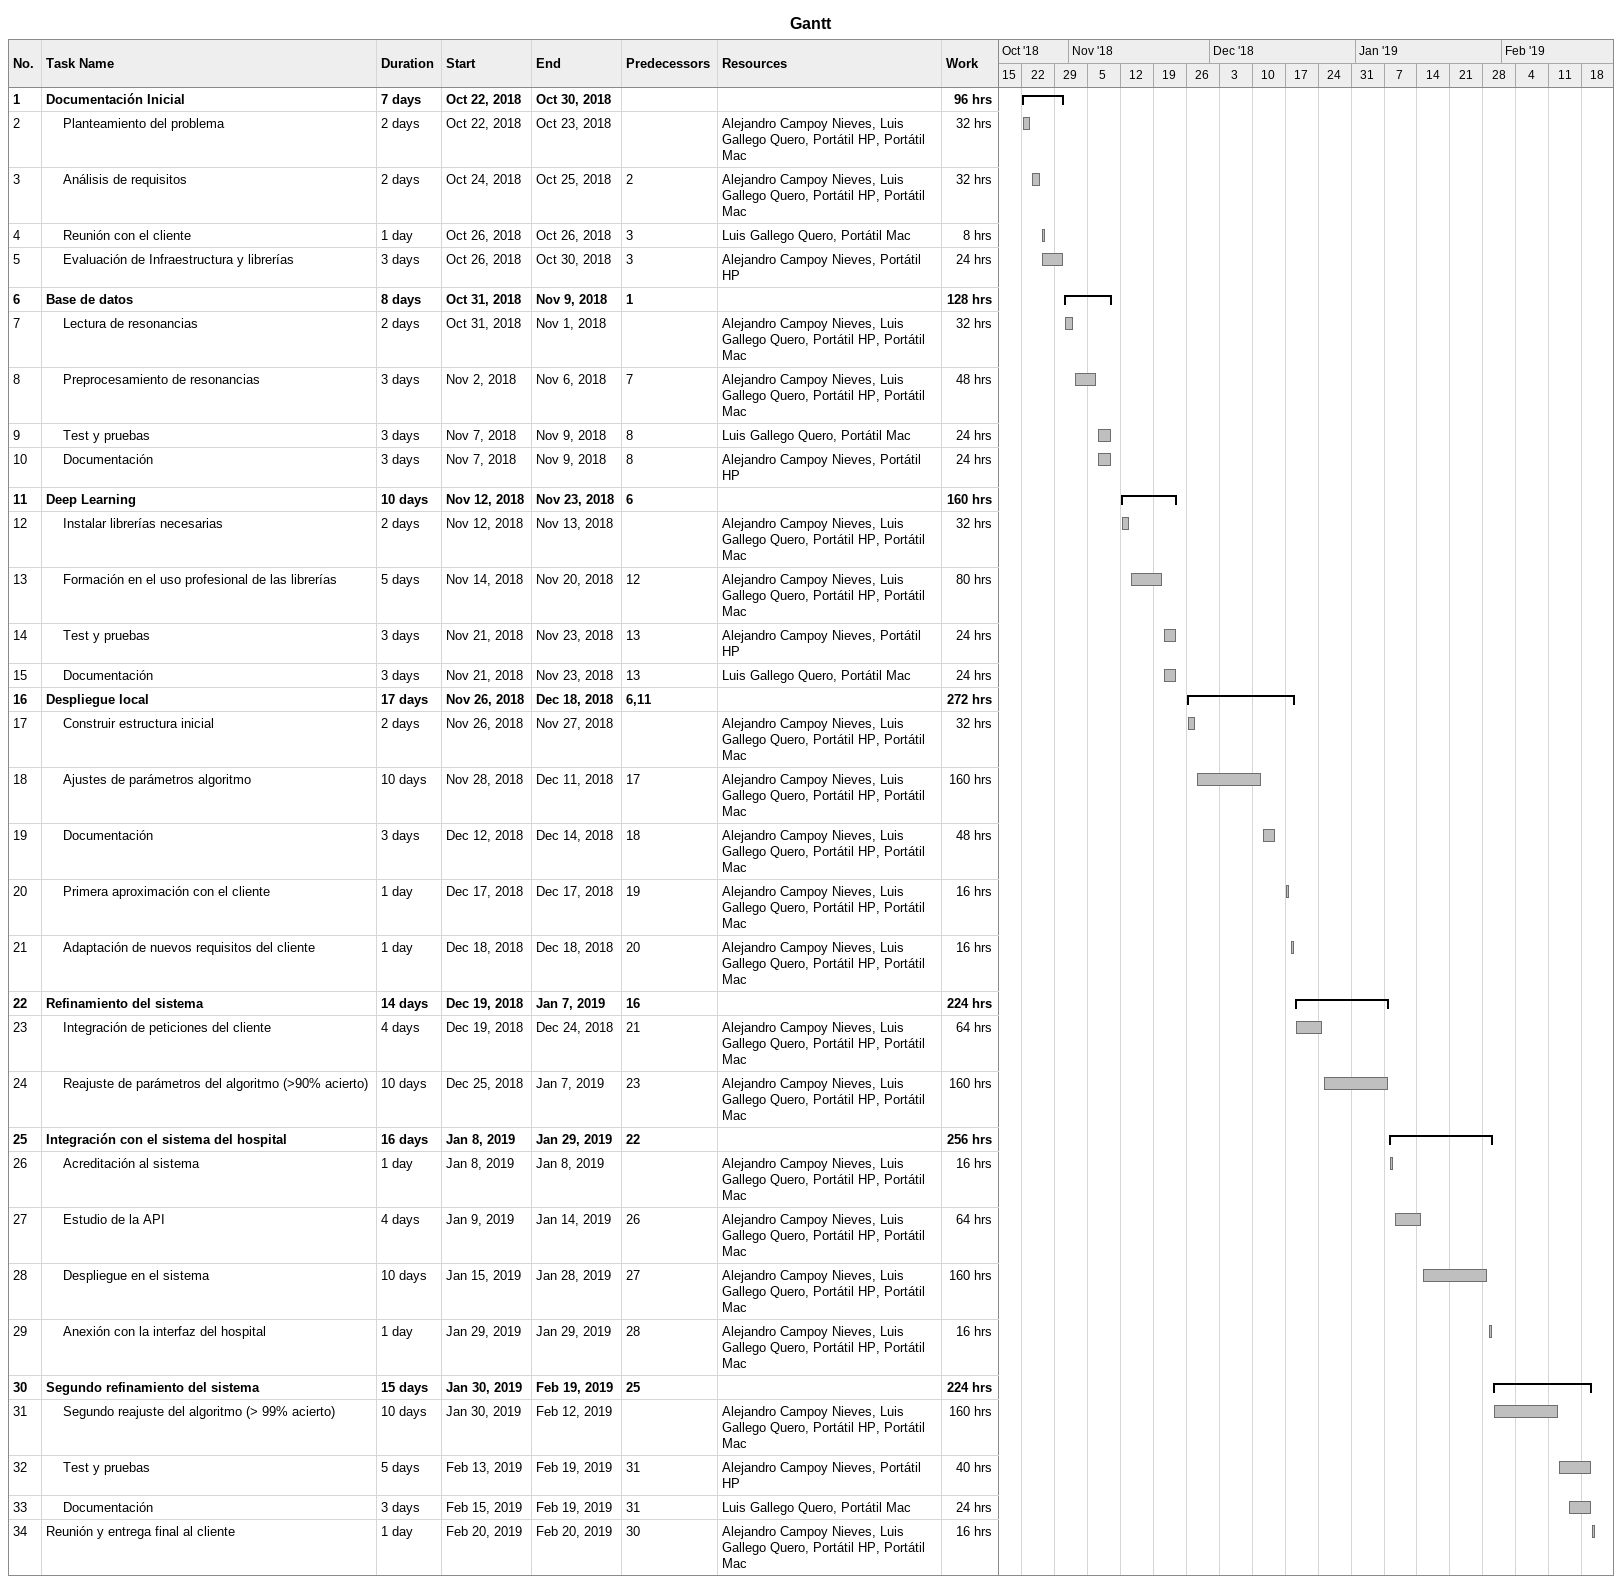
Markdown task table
Gantt

| ID | Level | Task | Duration | Start | Finish | Predecessors | Resources | Work (h) |
|---|---|---|---|---|---|---|---|---|
| 1 | 1 | **Documentación Inicial** | 7d | 2018-10-22 | 2018-10-30 |  |  | 96 |
| 2 | 2 | Planteamiento del problema | 2d | 2018-10-22 | 2018-10-23 |  | Alejandro Campoy Nieves, Luis Gallego Quero, Portátil HP, Portátil Mac | 32 |
| 3 | 2 | Análisis de requisitos | 2d | 2018-10-24 | 2018-10-25 | 2 | Alejandro Campoy Nieves, Luis Gallego Quero, Portátil HP, Portátil Mac | 32 |
| 4 | 2 | Reunión con el cliente | 1d | 2018-10-26 | 2018-10-26 | 3 | Luis Gallego Quero, Portátil Mac | 8 |
| 5 | 2 | Evaluación de Infraestructura y librerías | 3d | 2018-10-26 | 2018-10-30 | 3 | Alejandro Campoy Nieves, Portátil HP | 24 |
| 6 | 1 | **Base de datos** | 8d | 2018-10-31 | 2018-11-09 | 1 |  | 128 |
| 7 | 2 | Lectura de resonancias | 2d | 2018-10-31 | 2018-11-01 |  | Alejandro Campoy Nieves, Luis Gallego Quero, Portátil HP, Portátil Mac | 32 |
| 8 | 2 | Preprocesamiento de resonancias | 3d | 2018-11-02 | 2018-11-06 | 7 | Alejandro Campoy Nieves, Luis Gallego Quero, Portátil HP, Portátil Mac | 48 |
| 9 | 2 | Test y pruebas | 3d | 2018-11-07 | 2018-11-09 | 8 | Luis Gallego Quero, Portátil Mac | 24 |
| 10 | 2 | Documentación | 3d | 2018-11-07 | 2018-11-09 | 8 | Alejandro Campoy Nieves, Portátil HP | 24 |
| 11 | 1 | **Deep Learning** | 10d | 2018-11-12 | 2018-11-23 | 6 |  | 160 |
| 12 | 2 | Instalar librerías necesarias | 2d | 2018-11-12 | 2018-11-13 |  | Alejandro Campoy Nieves, Luis Gallego Quero, Portátil HP, Portátil Mac | 32 |
| 13 | 2 | Formación en el uso profesional de las librerías | 5d | 2018-11-14 | 2018-11-20 | 12 | Alejandro Campoy Nieves, Luis Gallego Quero, Portátil HP, Portátil Mac | 80 |
| 14 | 2 | Test y pruebas | 3d | 2018-11-21 | 2018-11-23 | 13 | Alejandro Campoy Nieves, Portátil HP | 24 |
| 15 | 2 | Documentación | 3d | 2018-11-21 | 2018-11-23 | 13 | Luis Gallego Quero, Portátil Mac | 24 |
| 16 | 1 | **Despliegue local** | 17d | 2018-11-26 | 2018-12-18 | 6, 11 |  | 272 |
| 17 | 2 | Construir estructura inicial | 2d | 2018-11-26 | 2018-11-27 |  | Alejandro Campoy Nieves, Luis Gallego Quero, Portátil HP, Portátil Mac | 32 |
| 18 | 2 | Ajustes de parámetros algoritmo | 10d | 2018-11-28 | 2018-12-11 | 17 | Alejandro Campoy Nieves, Luis Gallego Quero, Portátil HP, Portátil Mac | 160 |
| 19 | 2 | Documentación | 3d | 2018-12-12 | 2018-12-14 | 18 | Alejandro Campoy Nieves, Luis Gallego Quero, Portátil HP, Portátil Mac | 48 |
| 20 | 2 | Primera aproximación con el cliente | 1d | 2018-12-17 | 2018-12-17 | 19 | Alejandro Campoy Nieves, Luis Gallego Quero, Portátil HP, Portátil Mac | 16 |
| 21 | 2 | Adaptación de nuevos requisitos del cliente | 1d | 2018-12-18 | 2018-12-18 | 20 | Alejandro Campoy Nieves, Luis Gallego Quero, Portátil HP, Portátil Mac | 16 |
| 22 | 1 | **Refinamiento del sistema** | 14d | 2018-12-19 | 2019-01-07 | 16 |  | 224 |
| 23 | 2 | Integración de peticiones del cliente | 4d | 2018-12-19 | 2018-12-24 | 21 | Alejandro Campoy Nieves, Luis Gallego Quero, Portátil HP, Portátil Mac | 64 |
| 24 | 2 | Reajuste de parámetros del algoritmo (>90% acierto) | 10d | 2018-12-25 | 2019-01-07 | 23 | Alejandro Campoy Nieves, Luis Gallego Quero, Portátil HP, Portátil Mac | 160 |
| 25 | 1 | **Integración con el sistema del hospital** | 16d | 2019-01-08 | 2019-01-29 | 22 |  | 256 |
| 26 | 2 | Acreditación al sistema | 1d | 2019-01-08 | 2019-01-08 |  | Alejandro Campoy Nieves, Luis Gallego Quero, Portátil HP, Portátil Mac | 16 |
| 27 | 2 | Estudio de la API | 4d | 2019-01-09 | 2019-01-14 | 26 | Alejandro Campoy Nieves, Luis Gallego Quero, Portátil HP, Portátil Mac | 64 |
| 28 | 2 | Despliegue en el sistema | 10d | 2019-01-15 | 2019-01-28 | 27 | Alejandro Campoy Nieves, Luis Gallego Quero, Portátil HP, Portátil Mac | 160 |
| 29 | 2 | Anexión con la interfaz del hospital | 1d | 2019-01-29 | 2019-01-29 | 28 | Alejandro Campoy Nieves, Luis Gallego Quero, Portátil HP, Portátil Mac | 16 |
| 30 | 1 | **Segundo refinamiento del sistema** | 15d | 2019-01-30 | 2019-02-19 | 25 |  | 224 |
| 31 | 2 | Segundo reajuste del algoritmo (> 99% acierto) | 10d | 2019-01-30 | 2019-02-12 |  | Alejandro Campoy Nieves, Luis Gallego Quero, Portátil HP, Portátil Mac | 160 |
| 32 | 2 | Test y pruebas | 5d | 2019-02-13 | 2019-02-19 | 31 | Alejandro Campoy Nieves, Portátil HP | 40 |
| 33 | 2 | Documentación | 3d | 2019-02-15 | 2019-02-19 | 31 | Luis Gallego Quero, Portátil Mac | 24 |
| 34 | 1 | Reunión y entrega final al cliente | 1d | 2019-02-20 | 2019-02-20 | 30 | Alejandro Campoy Nieves, Luis Gallego Quero, Portátil HP, Portátil Mac | 16 |
